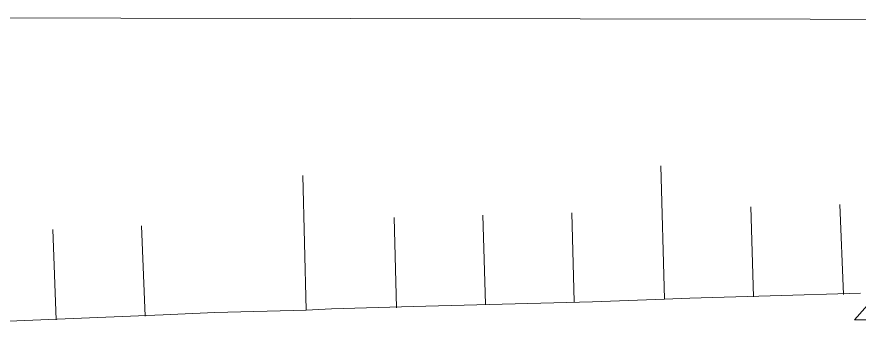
# Model space of a CAD drawing. Header units: metres. Extents: x 1 to 213, y 1 to 147.
# Drawn here: x 68.24 to 75.66, y 15.98 to 18.67 of the extents above; entities that cross this region are included whole.
import ezdxf

# ---------------------------------------------------------------- set-up
doc = ezdxf.new("R2010")
doc.units = ezdxf.units.M
doc.layers.add('00-BASE-ARQUITECTURA', color=8, linetype='Continuous', lineweight=0, plot=False)

msp = doc.modelspace()

# ---------------------------------------------------------------- linework, layer by layer
at = {"layer": '00-BASE-ARQUITECTURA'}
for points in [[(61.0623, 18.669), (111.6294, 18.5949)], [(73.9104, 17.3567), (73.9422, 16.1819), (74.1644, 16.1925)], [(70.7566, 17.272), (70.7884, 16.0867), (71.0106, 16.0972)], [(74.7254, 16.2031), (74.7042, 16.9968)], [(75.5191, 16.2242), (75.4874, 17.018)], [(72.3653, 16.1396), (72.3441, 16.9227)], [(73.1484, 16.1607), (73.1273, 16.9439)], [(71.5821, 16.1078), (71.5609, 16.9016)], [(68.587, 16.002), (68.5553, 16.7957)], [(69.3702, 16.0337), (69.3384, 16.8275)], [(76.0483, 16.4888), (75.8895, 16.002), (75.6143, 16.002), (76.0483, 16.4888)], [(73.9422, 16.1819), (73.3072, 16.1607)], [(74.8735, 16.2137), (74.1644, 16.1925)], [(75.6673, 16.2348), (74.8735, 16.2137)], [(71.7303, 16.1184), (71.0106, 16.0972)], [(72.5134, 16.1396), (71.7303, 16.1184)], [(73.3072, 16.1607), (72.5134, 16.1396)], [(69.5289, 16.0443), (68.7352, 16.0126)], [(70.7884, 16.0867), (69.984, 16.0655), (69.5289, 16.0443)], [(68.7352, 16.0126), (67.952, 15.9808)]]:
    msp.add_lwpolyline(points, dxfattribs=at)

doc.saveas('drawing.dxf')
